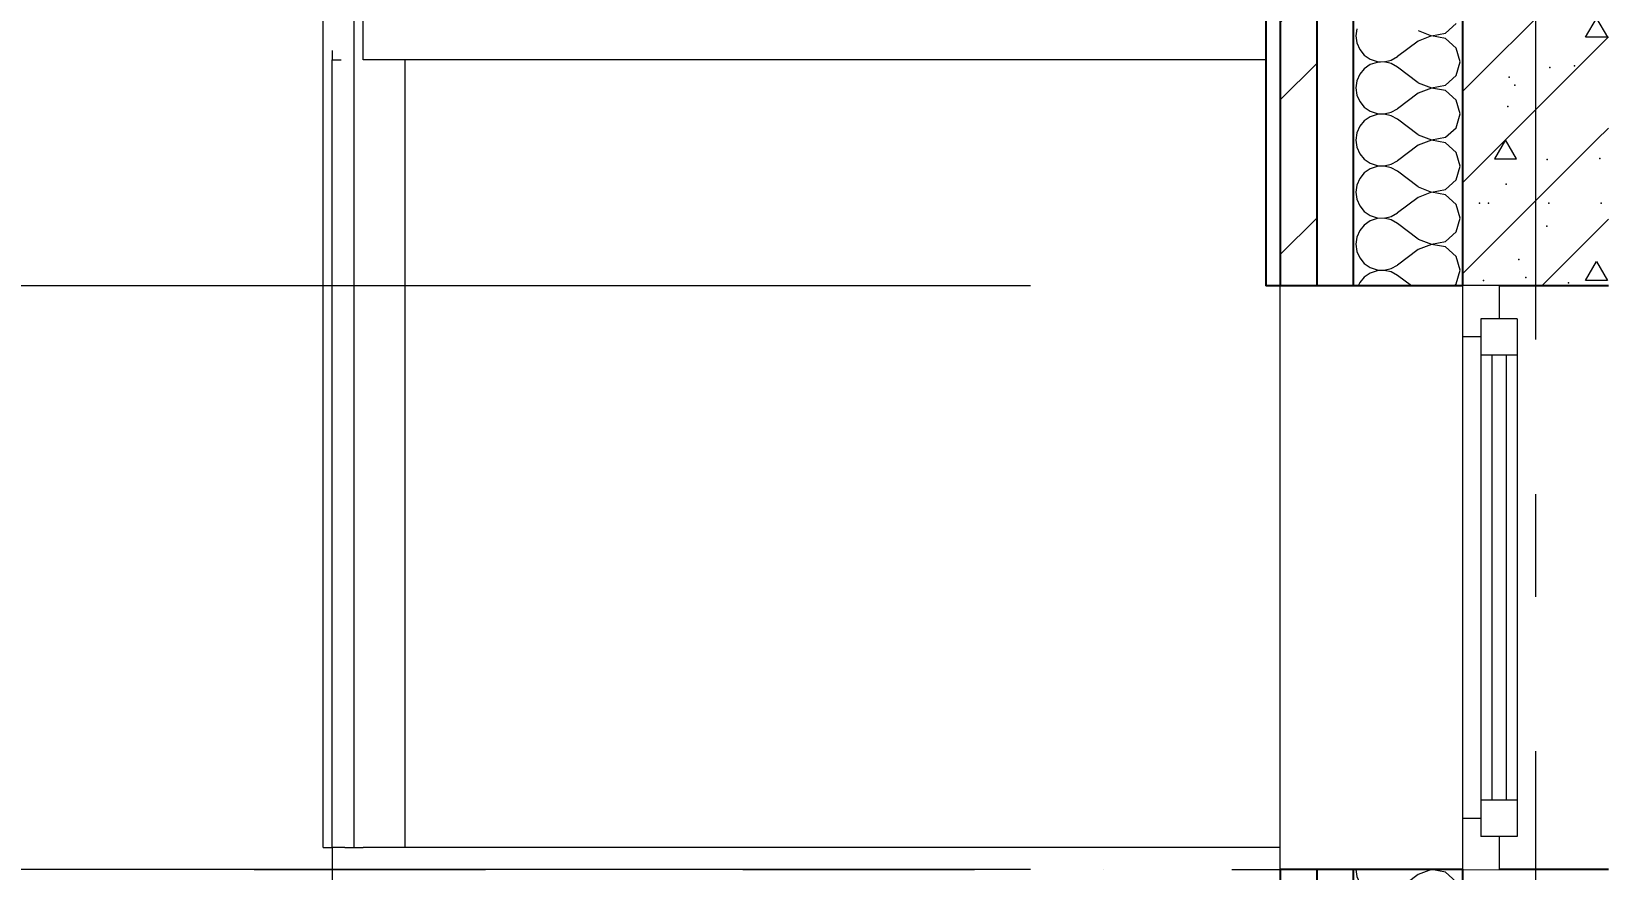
# Model space of a CAD drawing. Header units: millimetres. Extents: x 18162 to 7085488, y 72188 to 247925.
# Drawn here: x 3663267 to 3665429, y 101118 to 102267 of the extents above; entities that cross this region are included whole.
import ezdxf
from ezdxf.enums import TextEntityAlignment as Align

# ---------------------------------------------------------------- set-up
doc = ezdxf.new("R2010")
doc.units = ezdxf.units.MM
doc.header["$MEASUREMENT"] = 0
for name, pattern in [('Dot & Dashed', [670.277762, 317.5, -176.388889, 0, -176.388874]), ('Double Dashed', [1093.611073, 529.166651, -211.666656, 141.111112, -211.666656]), ('Wipeout_Contour', [1000, 0, -1000])]:
    doc.linetypes.add(name, pattern=pattern)
for name, color, linetype in [('Archicad Windows', 7, 'Continuous'), ('Finish - Wall', 7, 'Continuous'), ('Structural - Bearing', 7, 'Continuous'), ('Structural - Grid', 7, 'Continuous')]:
    doc.layers.add(name, color=color, linetype=linetype)
doc.styles.add('GENERATED_STYLE_3', font='', dxfattribs={"width": 0.8})
doc.styles.get('GENERATED_STYLE_3').set_extended_font_data('ISOCPEUR MON')
doc.dimstyles.new('GENERATED_STYLE__7', dxfattribs={"dimtxt": 220.000005, "dimasz": 114, "dimexe": 0.18, "dimexo": 342.629951, "dimgap": 0, "dimtad": 1, "dimdec": 0, "dimzin": 0, "dimdsep": 46, "dimtxsty": 'GENERATED_STYLE_3', "dimblk": 'ARROWHEAD_2', "dimblk1": 'ARROWHEAD_2', "dimblk2": 'ARROWHEAD_2', "dimcen": 0.09, "dimclrd": 13, "dimclre": 13, "dimclrt": 13, "dimadec": 0, "dimazin": 0, "dimtfac": 1, "dimtdec": 4, "dimtmove": 0, "dimatfit": 3, "dimfxl": 1, "dimtolj": 1, "dimtzin": 0, "dimarcsym": 0})

# ---------------------------------------------------------------- blocks, each defined once
blk = doc.blocks.new('*X976', base_point=(3761974.7, 95118))
at = {"layer": 'Structural - Bearing', "color": 7, "linetype": 'Continuous', "lineweight": 9}
for p, q in [((3665082.6, 101118), (3665084, 101108.2)), ((3665084, 101108.2), (3665088, 101099.2)), ((3665168.3, 101110.9), (3665139.8, 101089.4)), ((3665186.6, 101117.9), (3665168.3, 101110.9)), ((3665205.7, 101114.2), (3665186.6, 101117.9)), ((3665220.1, 101101.1), (3665205.7, 101114.2)), ((3665088, 101099.2), (3665094.2, 101091.6)), ((3665094.2, 101091.6), (3665102.4, 101086.1)), ((3665102.4, 101086.1), (3665111.7, 101082.9)), ((3665121.5, 101082.4), (3665131.1, 101084.7)), ((3665131.1, 101084.7), (3665139.8, 101089.4)), ((3665225.5, 101082.3), (3665220.1, 101101.1)), ((3665088, 101065.4), (3665084, 101056.3)), ((3665094.2, 101072.9), (3665088, 101065.4)), ((3665102.4, 101078.5), (3665094.2, 101072.9)), ((3665111.7, 101081.7), (3665102.4, 101078.5)), ((3665111.7, 101082.9), (3665121.5, 101082.4)), ((3665121.5, 101082.1), (3665111.7, 101081.7)), ((3665131.1, 101079.9), (3665121.5, 101082.1)), ((3665139.8, 101075.1), (3665131.1, 101079.9)), ((3665168.3, 101053.7), (3665139.8, 101075.1)), ((3665205.7, 101050.3), (3665220.1, 101063.5)), ((3665220.1, 101063.5), (3665225.5, 101082.3)), ((3665084, 101056.3), (3665082.6, 101046.6)), ((3665082.6, 101046.6), (3665084, 101036.8)), ((3665168.3, 101053.7), (3665186.6, 101046.7)), ((3665186.6, 101046.4), (3665168.3, 101039.4)), ((3665186.6, 101046.7), (3665205.7, 101050.3)), ((3665205.7, 101042.8), (3665186.6, 101046.4)), ((3665220.1, 101029.6), (3665205.7, 101042.8)), ((3665084, 101036.8), (3665088, 101027.8)), ((3665088, 101027.8), (3665094.2, 101020.2)), ((3665094.2, 101020.2), (3665097.5, 101018)), ((3665168.3, 101039.4), (3665139.8, 101018)), ((3665223.5, 101018), (3665220.1, 101029.6))]:
    blk.add_line(p, q, dxfattribs=at)
blk = doc.blocks.new('*X977', base_point=(3761974.7, 95118))
at = {"layer": 'Structural - Bearing', "color": 7, "linetype": 'Continuous', "lineweight": 9}
for p, q in [((3665205.7, 102264.6), (3665220.1, 102277.8)), ((3665084, 102270.6), (3665082.6, 102260.9)), ((3665082.6, 102260.9), (3665084, 102251.1)), ((3665168.3, 102253.7), (3665139.8, 102232.3)), ((3665168.3, 102268), (3665186.6, 102261)), ((3665186.6, 102260.7), (3665168.3, 102253.7)), ((3665186.6, 102261), (3665205.7, 102264.6)), ((3665205.7, 102257.1), (3665186.6, 102260.7)), ((3665220.1, 102243.9), (3665205.7, 102257.1)), ((3665084, 102251.1), (3665088, 102242.1)), ((3665088, 102242.1), (3665094.2, 102234.5)), ((3665094.2, 102234.5), (3665102.4, 102228.9)), ((3665131.1, 102227.5), (3665139.8, 102232.3)), ((3665225.5, 102225.1), (3665220.1, 102243.9)), ((3665094.2, 102215.8), (3665088, 102208.2)), ((3665102.4, 102221.4), (3665094.2, 102215.8)), ((3665102.4, 102228.9), (3665111.7, 102225.8)), ((3665111.7, 102224.5), (3665102.4, 102221.4)), ((3665111.7, 102225.8), (3665121.5, 102225.3)), ((3665121.5, 102225), (3665111.7, 102224.5)), ((3665121.5, 102225.3), (3665131.1, 102227.5)), ((3665131.1, 102222.8), (3665121.5, 102225)), ((3665139.8, 102218), (3665131.1, 102222.8)), ((3665168.3, 102196.6), (3665139.8, 102218)), ((3665220.1, 102206.4), (3665225.5, 102225.1)), ((3665084, 102199.2), (3665082.6, 102189.4)), ((3665082.6, 102189.4), (3665084, 102179.7)), ((3665088, 102208.2), (3665084, 102199.2)), ((3665168.3, 102196.6), (3665186.6, 102189.6)), ((3665186.6, 102189.3), (3665168.3, 102182.3)), ((3665186.6, 102189.6), (3665205.7, 102193.2)), ((3665205.7, 102185.7), (3665186.6, 102189.3)), ((3665205.7, 102193.2), (3665220.1, 102206.4)), ((3665084, 102179.7), (3665088, 102170.7)), ((3665088, 102170.7), (3665094.2, 102163.1)), ((3665168.3, 102182.3), (3665139.8, 102160.9)), ((3665220.1, 102172.5), (3665205.7, 102185.7)), ((3665225.5, 102153.7), (3665220.1, 102172.5)), ((3665094.2, 102144.4), (3665088, 102136.8)), ((3665094.2, 102163.1), (3665102.4, 102157.5)), ((3665102.4, 102150), (3665094.2, 102144.4)), ((3665102.4, 102157.5), (3665111.7, 102154.3)), ((3665111.7, 102153.1), (3665102.4, 102150)), ((3665111.7, 102154.3), (3665121.5, 102153.9)), ((3665121.5, 102153.6), (3665111.7, 102153.1)), ((3665121.5, 102153.9), (3665131.1, 102156.1)), ((3665131.1, 102151.3), (3665121.5, 102153.6)), ((3665131.1, 102156.1), (3665139.8, 102160.9)), ((3665139.8, 102146.6), (3665131.1, 102151.3)), ((3665168.3, 102125.1), (3665139.8, 102146.6)), ((3665220.1, 102134.9), (3665225.5, 102153.7)), ((3665084, 102127.8), (3665082.6, 102118)), ((3665088, 102136.8), (3665084, 102127.8)), ((3665168.3, 102125.1), (3665186.6, 102118.2)), ((3665186.6, 102118.2), (3665205.7, 102121.8)), ((3665205.7, 102121.8), (3665220.1, 102134.9)), ((3665082.6, 102118), (3665084, 102108.2)), ((3665084, 102108.2), (3665088, 102099.2)), ((3665168.3, 102110.9), (3665139.8, 102089.4)), ((3665186.6, 102117.9), (3665168.3, 102110.9)), ((3665205.7, 102114.2), (3665186.6, 102117.9)), ((3665220.1, 102101.1), (3665205.7, 102114.2)), ((3665225.5, 102082.3), (3665220.1, 102101.1)), ((3665088, 102099.2), (3665094.2, 102091.6)), ((3665094.2, 102091.6), (3665102.4, 102086.1)), ((3665102.4, 102078.5), (3665094.2, 102072.9)), ((3665102.4, 102086.1), (3665111.7, 102082.9)), ((3665111.7, 102081.7), (3665102.4, 102078.5)), ((3665111.7, 102082.9), (3665121.5, 102082.4)), ((3665121.5, 102082.1), (3665111.7, 102081.7)), ((3665121.5, 102082.4), (3665131.1, 102084.7)), ((3665131.1, 102079.9), (3665121.5, 102082.1)), ((3665131.1, 102084.7), (3665139.8, 102089.4)), ((3665139.8, 102075.1), (3665131.1, 102079.9)), ((3665220.1, 102063.5), (3665225.5, 102082.3)), ((3665088, 102065.4), (3665084, 102056.3)), ((3665094.2, 102072.9), (3665088, 102065.4)), ((3665168.3, 102053.7), (3665139.8, 102075.1)), ((3665205.7, 102050.3), (3665220.1, 102063.5)), ((3665084, 102056.3), (3665082.6, 102046.6)), ((3665082.6, 102046.6), (3665084, 102036.8)), ((3665084, 102036.8), (3665088, 102027.8)), ((3665168.3, 102039.4), (3665139.8, 102018)), ((3665168.3, 102053.7), (3665186.6, 102046.7)), ((3665186.6, 102046.4), (3665168.3, 102039.4)), ((3665186.6, 102046.7), (3665205.7, 102050.3)), ((3665205.7, 102042.8), (3665186.6, 102046.4)), ((3665220.1, 102029.6), (3665205.7, 102042.8)), ((3665088, 102027.8), (3665094.2, 102020.2)), ((3665094.2, 102020.2), (3665102.4, 102014.6)), ((3665102.4, 102014.6), (3665111.7, 102011.5)), ((3665131.1, 102013.2), (3665139.8, 102018)), ((3665225.5, 102010.9), (3665220.1, 102029.6)), ((3665088, 101993.9), (3665084, 101984.9)), ((3665094.2, 102001.5), (3665088, 101993.9)), ((3665102.4, 102007.1), (3665094.2, 102001.5)), ((3665111.7, 102010.2), (3665102.4, 102007.1)), ((3665111.7, 102011.5), (3665121.5, 102011)), ((3665121.5, 102010.7), (3665111.7, 102010.2)), ((3665121.5, 102011), (3665131.1, 102013.2)), ((3665131.1, 102008.5), (3665121.5, 102010.7)), ((3665139.8, 102003.7), (3665131.1, 102008.5)), ((3665168.3, 101982.3), (3665139.8, 102003.7)), ((3665205.7, 101978.9), (3665220.1, 101992.1)), ((3665220.1, 101992.1), (3665225.5, 102010.9)), ((3665084, 101984.9), (3665082.6, 101975.1)), ((3665082.6, 101975.1), (3665084, 101965.4)), ((3665168.3, 101982.3), (3665186.6, 101975.3)), ((3665186.6, 101975), (3665168.3, 101968)), ((3665186.6, 101975.3), (3665205.7, 101978.9)), ((3665205.7, 101971.4), (3665186.6, 101975)), ((3665220.1, 101958.2), (3665205.7, 101971.4)), ((3665084, 101965.4), (3665088, 101956.4)), ((3665088, 101956.4), (3665094.2, 101948.8)), ((3665094.2, 101948.8), (3665102.4, 101943.2)), ((3665168.3, 101968), (3665139.8, 101946.6)), ((3665225.5, 101939.4), (3665220.1, 101958.2)), ((3665094.2, 101930.1), (3665088, 101922.5)), ((3665102.4, 101935.7), (3665094.2, 101930.1)), ((3665102.4, 101943.2), (3665111.7, 101940.1)), ((3665111.7, 101938.8), (3665102.4, 101935.7)), ((3665111.7, 101940.1), (3665121.5, 101939.6)), ((3665121.5, 101939.3), (3665111.7, 101938.8)), ((3665121.5, 101939.6), (3665131.1, 101941.8)), ((3665131.1, 101937.1), (3665121.5, 101939.3)), ((3665131.1, 101941.8), (3665139.8, 101946.6)), ((3665139.8, 101932.3), (3665131.1, 101937.1)), ((3665158.8, 101918), (3665139.8, 101932.3)), ((3665220.1, 101920.7), (3665225.5, 101939.4)), ((3665088, 101922.5), (3665086, 101918)), ((3665217.2, 101918), (3665220.1, 101920.7))]:
    blk.add_line(p, q, dxfattribs=at)
blk = doc.blocks.new('*X979', base_point=(3761974.7, 95118))
at = {"layer": 'Structural - Bearing', "color": 7, "linetype": 'Continuous', "lineweight": 9}
for p, q in [((3665229.1, 102184.4), (3665429.1, 102384.4)), ((3665397.6, 102258.8), (3665412.8, 102284.8)), ((3665412.8, 102284.8), (3665427.7, 102258.8)), ((3665287.8, 102118.1), (3665429.1, 102259.4)), ((3665427.7, 102258.8), (3665397.6, 102258.8)), ((3665412.8, 102118.1), (3665429.1, 102134.4)), ((3665229.1, 101934.4), (3665412.8, 102118.1)), ((3665229.1, 102059.4), (3665287.8, 102118.1)), ((3665287.8, 102118.1), (3665272.9, 102092.1)), ((3665302.9, 102092.1), (3665287.8, 102118.1)), ((3665272.9, 102092.1), (3665302.9, 102092.1)), ((3665337.7, 101918), (3665429.1, 102009.4)), ((3665397.6, 101925.5), (3665412.8, 101951.5)), ((3665412.8, 101951.5), (3665427.7, 101925.4)), ((3665427.7, 101925.4), (3665397.6, 101925.5))]:
    blk.add_line(p, q, dxfattribs=at)
for p in [(3665348.5, 102217.5), (3665382.4, 102219.5), (3665292.7, 102204), (3665300.5, 102193.2), (3665291.2, 102163.8), (3665345, 102091.5), (3665417.2, 102092.7), (3665289, 102057.5), (3665252.3, 102031.3), (3665264.4, 102031.5), (3665347.1, 102031.3), (3665419.2, 102031.3), (3665344.5, 101999.8), (3665306.1, 101954.4), (3665315.8, 101929.7), (3665257.8, 101925.4), (3665374.1, 101922.4)]:
    blk.add_point(p, dxfattribs=at)
blk = doc.blocks.new('Standard grid marker[358]_3', base_point=(3665329.1, 147118))
at = {"layer": 'Structural - Grid', "color": 13, "linetype": 'Double Dashed', "lineweight": 13}
blk.add_line((3665329.1, 146118), (3665329.1, 88118), dxfattribs=at)
at = {"layer": 'Structural - Grid', "color": 13, "lineweight": 13, "style": 'GENERATED_STYLE_3'}
blk.add_attdef('AC_MarkerText_1', text='', height=250, rotation=360, dxfattribs=at).set_placement((3665329.1, 86943), align=Align.TOP_CENTER)
blk = doc.blocks.new('*D1197', base_point=(3761974.7, 95118))
at = {"color": 12, "linetype": 'Continuous', "lineweight": 35}
for p, q in [((3661904.5, 101161.3), (3662054.5, 101074.7)), ((3661904.5, 99661.3), (3662054.5, 99574.7))]:
    blk.add_line(p, q, dxfattribs=at)
at = {"color": 13, "linetype": 'Continuous', "lineweight": 13}
for p, q in [((3664636.4, 101118), (3661867, 101118)), ((3661979.5, 99618), (3661979.5, 101118)), ((3665086.4, 99618), (3661867, 99618))]:
    blk.add_line(p, q, dxfattribs=at)
at = {"color": 13, "lineweight": 13, "insert": (3662043.3, 100108.9), "char_height": 220, "attachment_point": 7, "rotation": 90, "style": 'GENERATED_STYLE_3'}
blk.add_mtext('\\A1;{\\pql;\\fISOCPEUR MON|b0|i0|c0|p0;\\W0.800000;1,500}', dxfattribs=at)
blk = doc.blocks.new('ARROWHEAD_2')
at = {"color": 0, "linetype": 'Continuous', "lineweight": 0}
for p, q in [((-0.378, -0.655), (0.378, 0.655)), ((0, 0), (-1, 0))]:
    blk.add_line(p, q, dxfattribs=at)
blk = doc.blocks.new('*D1198', base_point=(3761974.7, 95118))
at = {"color": 12, "linetype": 'Continuous', "lineweight": 35}
for p, q in [((3661904.5, 101961.3), (3662054.5, 101874.7)), ((3661904.5, 101161.3), (3662054.5, 101074.7))]:
    blk.add_line(p, q, dxfattribs=at)
at = {"color": 13, "linetype": 'Continuous', "lineweight": 13}
for p, q in [((3664636.4, 101918), (3661867, 101918)), ((3661979.5, 101118), (3661979.5, 101918)), ((3664636.4, 101118), (3661867, 101118))]:
    blk.add_line(p, q, dxfattribs=at)
at = {"color": 13, "lineweight": 13, "insert": (3661999.4, 101333.6), "char_height": 220, "attachment_point": 7, "rotation": 90, "style": 'GENERATED_STYLE_3'}
blk.add_mtext('\\A1;{\\pql;\\fISOCPEUR MON|b0|i0|c0|p0;\\W0.800000;800}', dxfattribs=at)
blk = doc.blocks.new('*D1199', base_point=(3761974.7, 95118))
at = {"color": 12, "linetype": 'Continuous', "lineweight": 35}
for p, q in [((3661904.5, 102661.3), (3662054.5, 102574.7)), ((3661904.5, 101961.3), (3662054.5, 101874.7))]:
    blk.add_line(p, q, dxfattribs=at)
at = {"color": 13, "linetype": 'Continuous', "lineweight": 13}
for p, q in [((3665086.4, 102618), (3661867, 102618)), ((3661979.5, 101918), (3661979.5, 102618)), ((3664636.4, 101918), (3661867, 101918))]:
    blk.add_line(p, q, dxfattribs=at)
at = {"color": 13, "lineweight": 13, "insert": (3661999.4, 102083.6), "char_height": 220, "attachment_point": 7, "rotation": 90, "style": 'GENERATED_STYLE_3'}
blk.add_mtext('\\A1;{\\pql;\\fISOCPEUR MON|b0|i0|c0|p0;\\W0.800000;700}', dxfattribs=at)
blk = doc.blocks.new('*D1241', base_point=(3761974.7, 95118))
at = {"color": 12, "linetype": 'Continuous', "lineweight": 35}
for p, q in [((3661304.2, 133911.3), (3661454.2, 133824.7)), ((3661304.2, 101111.3), (3661454.2, 101024.7))]:
    blk.add_line(p, q, dxfattribs=at)
at = {"color": 13, "linetype": 'Continuous', "lineweight": 13}
for p, q in [((3664516.7, 133868), (3661266.7, 133868)), ((3661379.2, 101068), (3661379.2, 133868)), ((3664436.4, 101068), (3661266.7, 101068))]:
    blk.add_line(p, q, dxfattribs=at)
at = {"color": 13, "lineweight": 13, "char_height": 220, "attachment_point": 7, "rotation": 90, "style": 'GENERATED_STYLE_3'}
for s, insert in [('\\A1;{\\pql;\\fISOCPEUR MON|b0|i0|c0|p0;\\W0.800000;200}', (3661399, 133455.8)), ('\\A1;{\\pql;\\fISOCPEUR MON|b0|i0|c0|p0;\\W0.800000;32,800}', (3661443, 116945.5))]:
    blk.add_mtext(s, dxfattribs=dict(at, insert=insert))
blk = doc.blocks.new('*D1248', base_point=(3761974.7, 95118))
at = {"color": 13, "linetype": 'Continuous', "lineweight": 13}
for p, q in [((3660779.6, 145568), (3660779.6, 145641.4)), ((3664636.4, 145568), (3660667.1, 145568)), ((3660779.6, 90368), (3660779.6, 145568)), ((3664786.4, 90368), (3660667.1, 90368)), ((3660779.6, 90294.7), (3660779.6, 90368))]:
    blk.add_line(p, q, dxfattribs=at)
at = {"color": 12, "linetype": 'Continuous', "lineweight": 35}
for p, q in [((3660854.6, 145524.7), (3660704.6, 145611.3)), ((3660704.6, 90411.3), (3660854.6, 90324.7))]:
    blk.add_line(p, q, dxfattribs=at)
at = {"color": 13, "lineweight": 13, "insert": (3660843.4, 117629.9), "char_height": 220, "attachment_point": 7, "rotation": 90, "style": 'GENERATED_STYLE_3'}
blk.add_mtext('\\A1;{\\pql;\\fISOCPEUR MON|b0|i0|c0|p0;\\W0.800000;55,200}', dxfattribs=at)

msp = doc.modelspace()

# ---------------------------------------------------------------- hatches: boundary and pattern name
at = {"layer": 'Structural - Bearing', "linetype": 'Continuous', "lineweight": 9}
h = msp.add_hatch(dxfattribs=at)
h.set_pattern_fill('Gypsum_0003', style=0, pattern_type=2)
h.set_pattern_definition([(0, (3761974.73, 95118.01), (0, 75), [0, -75])])
h.paths.add_polyline_path([(3664959.1, 104118), (3664959.1, 101918), (3664979.1, 101918), (3664979.1, 104118)])
h = msp.add_hatch(dxfattribs=at)
h.set_pattern_fill('Steel_0003', style=0, pattern_type=2)
h.set_pattern_definition([(45, (3761974.73, 95118), (-159.099, 159.099), []), (45, (3761921.7, 95171.04), (-159.099, 159.099), [])])
h.paths.add_polyline_path([(3664979.1, 104018), (3664979.1, 101918), (3665029.1, 101918), (3665029.1, 104018)])

# ---------------------------------------------------------------- linework, layer by layer
at = {"layer": 'Archicad Windows', "color": 7, "linetype": 'Continuous', "lineweight": 9}
for p, q in [((3664979.1, 101118), (3664979.1, 101918)), ((3665304.1, 101783.9), (3665304.1, 101729.1)), ((3665304.1, 101729.1), (3665304.1, 101694.9)), ((3665304.1, 101694.9), (3665304.1, 101640.1)), ((3665304.1, 101640.1), (3665304.1, 101605.8)), ((3665304.1, 101605.8), (3665304.1, 101551)), ((3665304.1, 101551), (3665304.1, 101516.8)), ((3665304.1, 101516.8), (3665304.1, 101462)), ((3665304.1, 101462), (3665304.1, 101427.7)), ((3665304.1, 101427.7), (3665304.1, 101372.9)), ((3665304.1, 101372.9), (3665304.1, 101338.7)), ((3665304.1, 101338.7), (3665304.1, 101283.9)), ((3665304.1, 101283.9), (3665304.1, 101249.6))]:
    msp.add_line(p, q, dxfattribs=at)
at = {"layer": 'Finish - Wall', "color": 7, "linetype": 'Continuous', "lineweight": 9}
for p, q in [((3663666.6, 102258), (3663666.6, 103388)), ((3663709.1, 102258), (3663709.1, 103388)), ((3663721.5, 102228), (3663721.5, 102288)), ((3663666.6, 101148), (3663666.6, 102258)), ((3663709.1, 101148), (3663709.1, 102258)), ((3663679.1, 102240.6), (3663679.1, 102228)), ((3663679.1, 102228), (3663691.6, 102228)), ((3663679.1, 101148), (3663679.1, 102228)), ((3664959.1, 102228), (3663721.5, 102228)), ((3663779.1, 101148), (3663779.1, 102228)), ((3663666.6, 101148), (3663679.1, 101148)), ((3663679.1, 101148), (3663679.1, 101088)), ((3663696.6, 101148), (3663679.1, 101148)), ((3663696.6, 101148), (3663709.1, 101148)), ((3663709.1, 101148), (3663721.5, 101148)), ((3664979.1, 101148), (3663721.5, 101148))]:
    msp.add_line(p, q, dxfattribs=at)
at = {"layer": 'Structural - Bearing', "color": 7, "linetype": 'Continuous', "lineweight": 25}
for p, q in [((3664959.1, 104118), (3664959.1, 101918)), ((3665029.1, 104018), (3665029.1, 101918)), ((3665079.1, 104018), (3665079.1, 101918)), ((3665229.1, 104018), (3665229.1, 101918)), ((3664979.1, 101918), (3664959.1, 101918)), ((3664979.1, 101118), (3664979.1, 101068)), ((3665029.1, 101118), (3665029.1, 101018)), ((3665079.1, 101118), (3665079.1, 101018)), ((3665229.1, 101118), (3665229.1, 101018))]:
    msp.add_line(p, q, dxfattribs=at)
at = {"layer": 'Structural - Bearing', "color": 7, "linetype": 'Continuous', "lineweight": 25, "flags": 128}
for points in [[(3664979.1, 104118), (3664979.1, 104018), (3664979.1, 101918)], [(3665429.1, 101918), (3665279.1, 101918), (3665229.1, 101918), (3665079.1, 101918), (3665029.1, 101918), (3664979.1, 101918)], [(3665429.1, 101118), (3665279.1, 101118), (3665229.1, 101118), (3665079.1, 101118), (3665029.1, 101118), (3664979.1, 101118)]]:
    msp.add_lwpolyline(points, dxfattribs=at)

# ---------------------------------------------------------------- block references
at = {"layer": 'Structural - Bearing', "lineweight": 0}
for name in ['*X977', '*X979', '*X976']:
    msp.add_blockref(name, (3761974.7, 95118), dxfattribs=at)

# ---------------------------------------------------------------- dimensions: what is measured, and where the dimension line sits
at = {"color": 13, "linetype": 'Continuous', "lineweight": 13}
for base, p1, p2, picture, middle in [((3660779.6, 145568), (3665129.1, 90368), (3664979.1, 145568), '*D1248', (3660625.6, 118082.1)), ((3661379.2, 133868), (3664779.1, 101068), (3664859.3, 133868), '*D1241', (3661225.2, 117397.7)), ((3661979.5, 101918), (3664979.1, 101118), (3664979.1, 101918), '*D1198', (3661825.5, 101584.7))]:
    dim = msp.add_linear_dim(base=base, p1=p1, p2=p2, angle=90, dimstyle='GENERATED_STYLE__7', dxfattribs=at)
    dim.commit()
    dim.dimension.update_dxf_attribs({"geometry": picture, "text_midpoint": middle, "dimtype": 160, "text_rotation": 90})

# ---------------------------------------------------------------- wipeouts: each hides what was drawn before it
at = {"color": 254, "linetype": 'Wipeout_Contour', "lineweight": 0, "ltscale": 14666775.27890685}
msp.add_wipeout([(3665254.1, 101823), (3665304.1, 101823), (3665304.1, 101873), (3665254.1, 101873)], dxfattribs=at).dxf.layer = 'Archicad Windows'
at = {"color": 254, "linetype": 'Wipeout_Contour', "lineweight": 0, "ltscale": 14666702.18630121}
msp.add_wipeout([(3665254.1, 101213), (3665254.1, 101163), (3665304.1, 101163), (3665304.1, 101213)], dxfattribs=at).dxf.layer = 'Archicad Windows'

# ---------------------------------------------------------------- next in the draw order: linework, layer by layer
at = {"layer": 'Archicad Windows', "color": 7, "linetype": 'Continuous', "lineweight": 9}
for p, q in [((3665304.1, 101873), (3665304.1, 101823)), ((3665254.1, 101823), (3665254.1, 101251)), ((3665304.1, 101823), (3665254.1, 101823)), ((3665269.1, 101823), (3665269.1, 101213)), ((3665289.1, 101213), (3665289.1, 101823)), ((3665304.1, 101823), (3665304.1, 101818.2)), ((3665304.1, 101818.2), (3665304.1, 101783.9)), ((3665254.1, 101251), (3665254.1, 101213)), ((3665304.1, 101249.6), (3665304.1, 101217.8)), ((3665304.1, 101217.8), (3665304.1, 101213)), ((3665304.1, 101213), (3665254.1, 101213)), ((3665304.1, 101213), (3665304.1, 101163))]:
    msp.add_line(p, q, dxfattribs=at)

# ---------------------------------------------------------------- next in the draw order: wipeouts: each hides what was drawn before it
at = {"color": 254, "linetype": 'Wipeout_Contour', "lineweight": 0, "ltscale": 22000018.24686879}
msp.add_wipeout([(3665279.1, 101873), (3665279.1, 101918), (3665229.1, 101918), (3665229.1, 101848), (3665254.1, 101848), (3665254.1, 101873)], dxfattribs=at).dxf.layer = 'Archicad Windows'
at = {"color": 254, "linetype": 'Wipeout_Contour', "lineweight": 0, "ltscale": 21999898.10206653}
msp.add_wipeout([(3665254.1, 101188), (3665229.1, 101188), (3665229.1, 101118), (3665279.1, 101118), (3665279.1, 101163), (3665254.1, 101163)], dxfattribs=at).dxf.layer = 'Archicad Windows'

# ---------------------------------------------------------------- next in the draw order: linework, layer by layer
at = {"color": 8, "linetype": 'Dot & Dashed', "lineweight": 13}
msp.add_line((3658879.3, 101118), (3689916.5, 101118), dxfattribs=at)
at = {"layer": 'Archicad Windows', "color": 7, "linetype": 'Continuous', "lineweight": 9}
for p, q in [((3665229.1, 101918), (3665229.1, 101848)), ((3665279.1, 101918), (3665279.1, 101873)), ((3665229.1, 101848), (3665229.1, 101188)), ((3665254.1, 101848), (3665229.1, 101848)), ((3665229.1, 101188), (3665229.1, 101118)), ((3665254.1, 101188), (3665229.1, 101188)), ((3665279.1, 101163), (3665279.1, 101118))]:
    msp.add_line(p, q, dxfattribs=at)
at = {"layer": 'Archicad Windows', "color": 7, "linetype": 'Continuous', "lineweight": 9, "flags": 128}
for points in [[(3665254.1, 101873), (3665254.1, 101848), (3665254.1, 101823)], [(3665304.1, 101873), (3665279.1, 101873), (3665254.1, 101873)], [(3665254.1, 101213), (3665254.1, 101188), (3665254.1, 101163)], [(3665304.1, 101163), (3665279.1, 101163), (3665254.1, 101163)]]:
    msp.add_lwpolyline(points, dxfattribs=at)

# ---------------------------------------------------------------- next in the draw order: block references
at = {"layer": 'Structural - Grid', "color": 13, "linetype": 'Continuous', "lineweight": 13}
msp.add_blockref('Standard grid marker[358]_3', (3665329.1, 147118), dxfattribs=at)

# ---------------------------------------------------------------- next in the draw order: dimensions: what is measured, and where the dimension line sits
at = {"color": 13, "linetype": 'Continuous', "lineweight": 13}
for base, p1, p2, picture, middle in [((3661979.5, 102618), (3664979.1, 101918), (3665429.1, 102618), '*D1199', (3661825.5, 102334.7)), ((3661979.5, 101118), (3665429.1, 99618), (3664979.1, 101118), '*D1197', (3661825.5, 100477.5))]:
    dim = msp.add_linear_dim(base=base, p1=p1, p2=p2, angle=90, dimstyle='GENERATED_STYLE__7', dxfattribs=at)
    dim.commit()
    dim.dimension.update_dxf_attribs({"geometry": picture, "text_midpoint": middle, "dimtype": 160, "text_rotation": 90})

doc.saveas('drawing.dxf')
